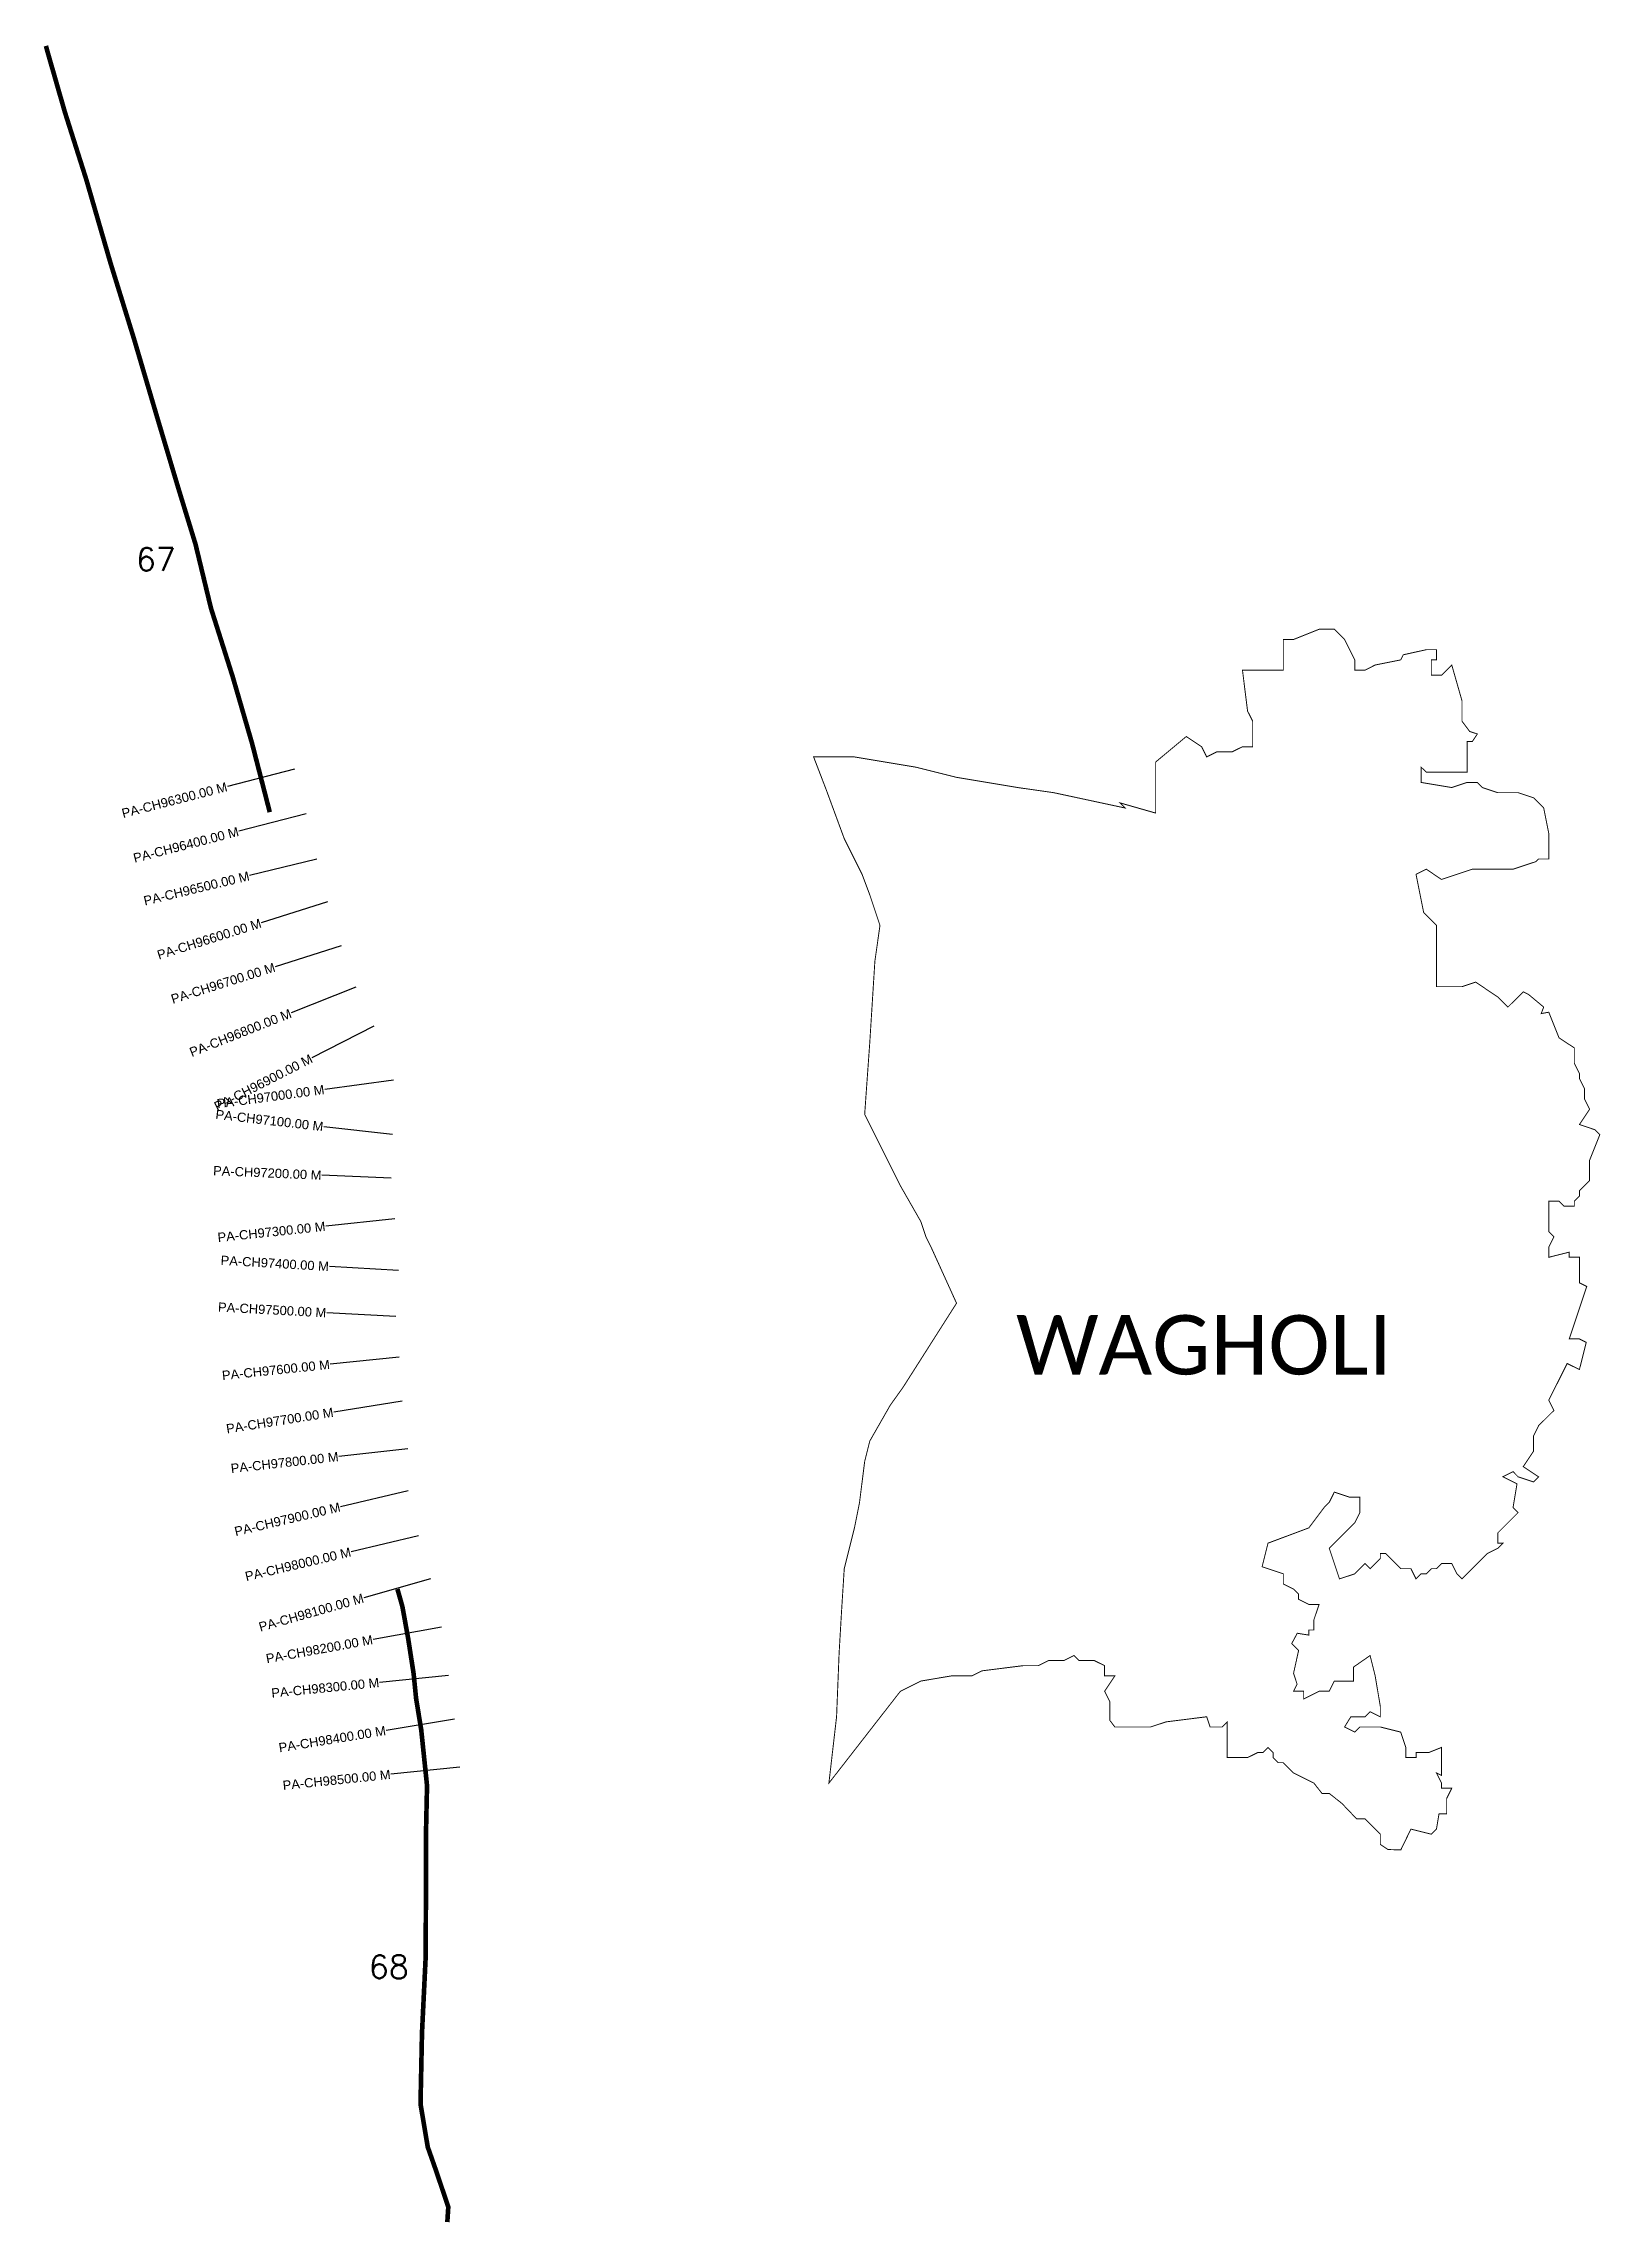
# Model space of a CAD drawing. Header units: metres. Extents: x 264116 to 267485, y 2146013 to 2150731.
import ezdxf
from ezdxf.enums import TextEntityAlignment as Align

# ---------------------------------------------------------------- set-up
doc = ezdxf.new("R2010")
doc.units = ezdxf.units.M
for name, color, linetype in [('ARTIFICIALLY PROTECTED', 4, 'Continuous'), ('CS', 134, 'Continuous'), ('CSMark', 6, 'Continuous'), ('VILLAGE NAME', 250, 'Continuous')]:
    doc.layers.add(name, color=color, linetype=linetype)
doc.styles.add('DynamicDimensions', font='arial.ttf')
doc.styles.get("Standard").update_dxf_attribs({"font": 'simplex.shx'})

msp = doc.modelspace()

# ---------------------------------------------------------------- linework, layer by layer
at = {"color": 6, "const_width": 2, "flags": 128}
msp.add_lwpolyline([(265782.6, 2149187.8), (265871, 2149187.8), (266003.6, 2149165.7), (266091.9, 2149143.6), (266224.5, 2149121.5), (266301.8, 2149110.5), (266456.5, 2149077.3), (266445.4, 2149088.4), (266522.8, 2149066.3), (266522.8, 2149176.8), (266589.1, 2149232), (266622.2, 2149209.9), (266633.2, 2149187.8), (266655.3, 2149198.9), (266688.5, 2149198.9), (266710.6, 2149209.9), (266732.7, 2149209.9), (266732.7, 2149265.1), (266721.6, 2149287.2), (266710.6, 2149375.6), (266799, 2149375.6), (266799, 2149441.9), (266821.1, 2149441.9), (266876.3, 2149464), (266909.4, 2149464), (266931.5, 2149441.9), (266953.6, 2149397.7), (266953.6, 2149375.6), (266975.7, 2149375.6), (266997.8, 2149386.7), (267053, 2149397.7), (267058.6, 2149408.8), (267108.3, 2149419.8), (267130.4, 2149419.8), (267130.4, 2149397.7), (267119.3, 2149397.7), (267119.3, 2149364.6), (267141.4, 2149364.6), (267163.5, 2149386.7), (267185.6, 2149309.3), (267185.6, 2149265.1), (267202.2, 2149243), (267218.8, 2149237.5), (267207.7, 2149220.9), (267196.7, 2149220.9), (267196.7, 2149154.7), (267108.3, 2149154.7), (267097.2, 2149165.7), (267097.2, 2149132.6), (267163.5, 2149121.5), (267196.7, 2149132.6), (267218.8, 2149132.6), (267229.8, 2149121.5), (267262.9, 2149110.5), (267307.1, 2149110.5), (267340.3, 2149099.4), (267362.4, 2149077.3), (267373.4, 2149022.1), (267373.4, 2148966.9), (267351.3, 2148966.9), (267345.8, 2148961.3), (267296.1, 2148944.8), (267207.7, 2148944.8), (267141.4, 2148922.7), (267108.3, 2148944.8), (267086.2, 2148933.7), (267102.8, 2148850.9), (267130.4, 2148823.2), (267130.4, 2148690.7), (267185.6, 2148690.7), (267215.1, 2148700.5), (267262.9, 2148668.6), (267285, 2148646.5), (267318.2, 2148679.6), (267329.3, 2148674.1), (267362.4, 2148646.5), (267357, 2148632.4), (267373.4, 2148635.4), (267395.5, 2148580.2), (267428.7, 2148558.1), (267428.7, 2148525), (267439.7, 2148502.8), (267439.7, 2148491.8), (267450.8, 2148469.7), (267450.8, 2148447.6), (267461.8, 2148425.5), (267439.7, 2148392.4), (267472.8, 2148381.3), (267483.9, 2148370.3), (267461.8, 2148315.1), (267461.8, 2148270.9), (267439.7, 2148248.8), (267439.7, 2148237.7), (267428.7, 2148226.7), (267428.7, 2148215.6), (267406.6, 2148215.6), (267395.5, 2148226.7), (267373.4, 2148226.7), (267373.4, 2148160.4), (267384.5, 2148149.4), (267373.4, 2148127.3), (267373.4, 2148105.1), (267417.6, 2148116.2), (267417.6, 2148105.1), (267439.7, 2148105.1), (267439.7, 2148049.9), (267455.5, 2148042), (267417.6, 2147928.4), (267439.7, 2147928.4), (267454.5, 2147921), (267439.7, 2147862.1), (267413.2, 2147875.3), (267373.4, 2147795.8), (267384.5, 2147773.7), (267351.3, 2147740.6), (267340.3, 2147718.5), (267340.3, 2147685.3), (267318.2, 2147652.2), (267351.3, 2147630.1), (267340.3, 2147619.1), (267307.1, 2147630.1), (267296.1, 2147641.2), (267274, 2147630.1), (267304.6, 2147614.8), (267296.1, 2147563.8), (267307.1, 2147552.8), (267262.9, 2147508.6), (267262.9, 2147486.5), (267274, 2147486.5), (267262.9, 2147475.4), (267240.9, 2147464.4), (267185.6, 2147409.2), (267174.6, 2147420.2), (267163.5, 2147442.3), (267141.4, 2147442.3), (267130.4, 2147431.3), (267119.3, 2147431.3), (267108.3, 2147420.2), (267097.2, 2147420.2), (267086.2, 2147409.2), (267075.1, 2147431.3), (267053, 2147431.3), (267019.9, 2147464.4), (267008.9, 2147464.4), (267008.9, 2147453.3), (266986.8, 2147431.3), (266975.7, 2147442.3), (266953.6, 2147420.2), (266920.5, 2147409.2), (266898.4, 2147475.4), (266953.6, 2147530.7), (266964.7, 2147552.8), (266964.7, 2147585.9), (266942.6, 2147585.9), (266909.4, 2147597), (266898.4, 2147574.9), (266887.3, 2147563.8), (266854.2, 2147519.6), (266765.8, 2147486.5), (266753.1, 2147435.5), (266799, 2147420.2), (266799, 2147398.1), (266821.1, 2147387.1), (266832.1, 2147376), (266832.1, 2147365), (266854.2, 2147353.9), (266876.3, 2147353.9), (266865.2, 2147320.8), (266865.2, 2147298.7), (266854.2, 2147298.7), (266854.2, 2147287.6), (266829.2, 2147291.6), (266817.2, 2147269.4), (266832.1, 2147254.5), (266821.1, 2147204.8), (266828.8, 2147181.6), (266821.1, 2147166.1), (266843.1, 2147166.1), (266843.1, 2147149.5), (266876.3, 2147166.1), (266898.4, 2147166.1), (266909.4, 2147188.2), (266951, 2147188.2), (266951, 2147218.5), (266986.8, 2147243.4), (266997.8, 2147199.3), (267008.9, 2147133), (267008.9, 2147110.9), (266986.8, 2147121.9), (266975.7, 2147110.9), (266945.1, 2147110.9), (266931.5, 2147088.8), (266953.6, 2147077.7), (266964.7, 2147088.8), (267008.9, 2147088.8), (267053, 2147077.7), (267064.1, 2147044.6), (267064.1, 2147022.5), (267086.2, 2147022.5), (267086.2, 2147033.5), (267113.8, 2147033.5), (267141.4, 2147044.6), (267141.4, 2146983.8), (267130.4, 2146989.4), (267141.4, 2146967.3), (267141.4, 2146956.2), (267163.5, 2146956.2), (267152.5, 2146934.1), (267152.5, 2146901), (267135.9, 2146901), (267130.4, 2146867.8), (267119.3, 2146856.8), (267075.1, 2146867.8), (267053.2, 2146822.8), (267025.4, 2146823.6), (267009.7, 2146834.1), (267008.9, 2146834.7), (267008.9, 2146856.8), (266975.7, 2146889.9), (266957.7, 2146889.9), (266926, 2146923.1), (266898.4, 2146945.1), (266882.6, 2146945.1), (266865.2, 2146967.3), (266821.1, 2146989.4), (266799, 2147011.5), (266787.9, 2147011.5), (266776.9, 2147022.5), (266776.9, 2147033.5), (266765.8, 2147044.6), (266754.8, 2147033.5), (266743.7, 2147033.5), (266721.6, 2147022.5), (266677.4, 2147022.5), (266677.4, 2147099.8), (266666.4, 2147088.8), (266640.6, 2147088.8), (266633.2, 2147110.9), (266544.9, 2147099.8), (266511.7, 2147088.8), (266434.4, 2147088.8), (266423.4, 2147103.3), (266423.4, 2147144), (266412.3, 2147166.1), (266434.4, 2147199.3), (266412.3, 2147199.3), (266412.3, 2147221.4), (266390.2, 2147232.4), (266357.1, 2147232.4), (266346, 2147243.4), (266323.9, 2147232.4), (266290.8, 2147232.4), (266268.7, 2147221.4), (266235.5, 2147221.4), (266147.1, 2147210.3), (266125.1, 2147199.3), (266080.9, 2147199.3), (266014.6, 2147188.2), (265970.4, 2147166.1), (265815.7, 2146967.3), (265832.3, 2147110.9), (265837.8, 2147249), (265843.3, 2147342.9), (265848.9, 2147431.3), (265871, 2147519.6), (265882, 2147574.9), (265893.1, 2147663.2), (265904.1, 2147707.4), (265948.3, 2147784.8), (265975.9, 2147823.4), (266091.9, 2148005.7), (266036.7, 2148127.3), (266025.6, 2148149.4), (266014.6, 2148182.5), (265970.4, 2148259.8), (265904.1, 2148392.4), (265893.1, 2148414.5), (265904.1, 2148569.1), (265915.2, 2148745.9), (265926.2, 2148823.2), (265904.1, 2148889.5), (265887.5, 2148933.7), (265848.9, 2149011), (265810.2, 2149116), (265782.6, 2149187.8)], dxfattribs=at)
at = {"layer": 'ARTIFICIALLY PROTECTED', "const_width": 10, "flags": 128}
for points in [[(264121.4, 2150726.2), (264125.7, 2150710.8), (264162.5, 2150582.8), (264208.9, 2150436.7), (264261, 2150257.1), (264311.8, 2150093.1), (264365.2, 2149912.3), (264407.9, 2149769.4), (264445, 2149648.5), (264478.6, 2149509.5), (264525.5, 2149361.6), (264567.3, 2149217.8), (264605.8, 2149068.3)], [(264882, 2147387.4), (264892.8, 2147349.3), (264905.3, 2147280.1), (264917.1, 2147203.9), (264922.4, 2147150.8), (264933.6, 2147082.1), (264946.1, 2146961.8), (264943.7, 2146852.5), (264943.7, 2146733.1), (264943.2, 2146591.7), (264935.2, 2146426.8), (264932, 2146273.1), (264947.7, 2146179.7), (264966.4, 2146126.6), (264992.1, 2146050), (264990, 2146017.5)]]:
    msp.add_lwpolyline(points, dxfattribs=at)
at = {"layer": 'CS'}
for p, q in [((264659.3, 2149161.4), (264514, 2149123.9)), ((264684.3, 2149064.6), (264539, 2149027.1)), ((264708, 2148966.2), (264562.1, 2148931.1)), ((264730.6, 2148874.1), (264587.5, 2148829.1)), ((264760.6, 2148778.7), (264617.5, 2148733.7)), ((264791.8, 2148689.4), (264652.3, 2148634.3)), ((264830.7, 2148605.3), (264697.1, 2148537)), ((264873.4, 2148488.2), (264724.8, 2148468.4)), ((264871.6, 2148370.5), (264722.6, 2148387.7)), ((264868.4, 2148276.1), (264718.6, 2148282.6)), ((264876.3, 2148188), (264727.1, 2148172.4)), ((264884.4, 2148076.3), (264734.7, 2148085.1)), ((264878.8, 2147976.8), (264729, 2147984.9)), ((264885.9, 2147889.1), (264736.7, 2147873.6)), ((264892.5, 2147793.5), (264744.3, 2147770.3)), ((264904.6, 2147690.9), (264755.5, 2147674.2)), ((264905, 2147600), (264759, 2147565.5)), ((264928, 2147502.7), (264782, 2147468.1)), ((264953.8, 2147409.4), (264809.4, 2147368.6)), ((264977.1, 2147304.8), (264829.5, 2147278.2)), ((264992.9, 2147200.1), (264843.6, 2147185.3)), ((265005.8, 2147105.7), (264857.7, 2147081.5)), ((265017.3, 2147002), (264868.1, 2146986.5))]:
    msp.add_line(p, q, dxfattribs=at)

# ---------------------------------------------------------------- texts
at = {"char_height": 50, "attachment_point": 1}
for s, insert in [('67', (264316.5, 2149640.3)), ('68', (264820.6, 2146594.9))]:
    msp.add_mtext_dynamic_manual_height_columns(s, width=84.374, gutter_width=1, heights=[0], dxfattribs=dict(at, insert=insert))
at = {"layer": 'CSMark', "style": 'DynamicDimensions'}
for s, rotation, p in [('PA-CH96300.00 M', 14.4725, (264513.1, 2149123.7)), ('PA-CH96400.00 M', 14.4725, (264538, 2149026.9)), ('PA-CH96500.00 M', 13.5425, (264561.2, 2148930.8)), ('PA-CH96600.00 M', 17.4593, (264586.6, 2148828.8)), ('PA-CH96700.00 M', 17.4593, (264616.6, 2148733.4)), ('PA-CH96800.00 M', 21.5798, (264651.4, 2148633.9)), ('PA-CH96900.00 M', 27.0689, (264696.2, 2148536.6)), ('PA-CH97000.00 M', 7.5979, (264723.8, 2148468.3)), ('PA-CH97100.00 M', 353.4154, (264721.6, 2148387.8)), ('PA-CH97200.00 M', 357.5091, (264717.6, 2148282.7)), ('PA-CH97300.00 M', 5.9818, (264726.1, 2148172.3)), ('PA-CH97400.00 M', 356.6488, (264733.7, 2148085.2)), ('PA-CH97500.00 M', 356.9165, (264728, 2147985)), ('PA-CH97600.00 M', 5.9301, (264735.7, 2147873.5)), ('PA-CH97700.00 M', 8.9215, (264743.3, 2147770.1)), ('PA-CH97800.00 M', 6.392, (264754.5, 2147674.1)), ('PA-CH97900.00 M', 13.3007, (264758, 2147565.2)), ('PA-CH98000.00 M', 13.3007, (264781, 2147467.9)), ('PA-CH98100.00 M', 15.7803, (264808.4, 2147368.3)), ('PA-CH98200.00 M', 10.2467, (264828.5, 2147278)), ('PA-CH98300.00 M', 5.662, (264842.6, 2147185.2)), ('PA-CH98400.00 M', 9.2679, (264856.7, 2147081.4)), ('PA-CH98500.00 M', 5.9119, (264867.1, 2146986.4))]:
    msp.add_text(s, height=20, rotation=rotation, dxfattribs=at).set_placement(p, align=Align.MIDDLE_RIGHT)
at = {"layer": 'VILLAGE NAME', "insert": (266220.8, 2147980), "char_height": 128.647, "attachment_point": 1}
msp.add_mtext_dynamic_manual_height_columns('{\\fCalibri|b0|i0|c0|p34;WAGHOLI}', width=1449.11, gutter_width=643.2, heights=[0], dxfattribs=at)

doc.saveas('drawing.dxf')
